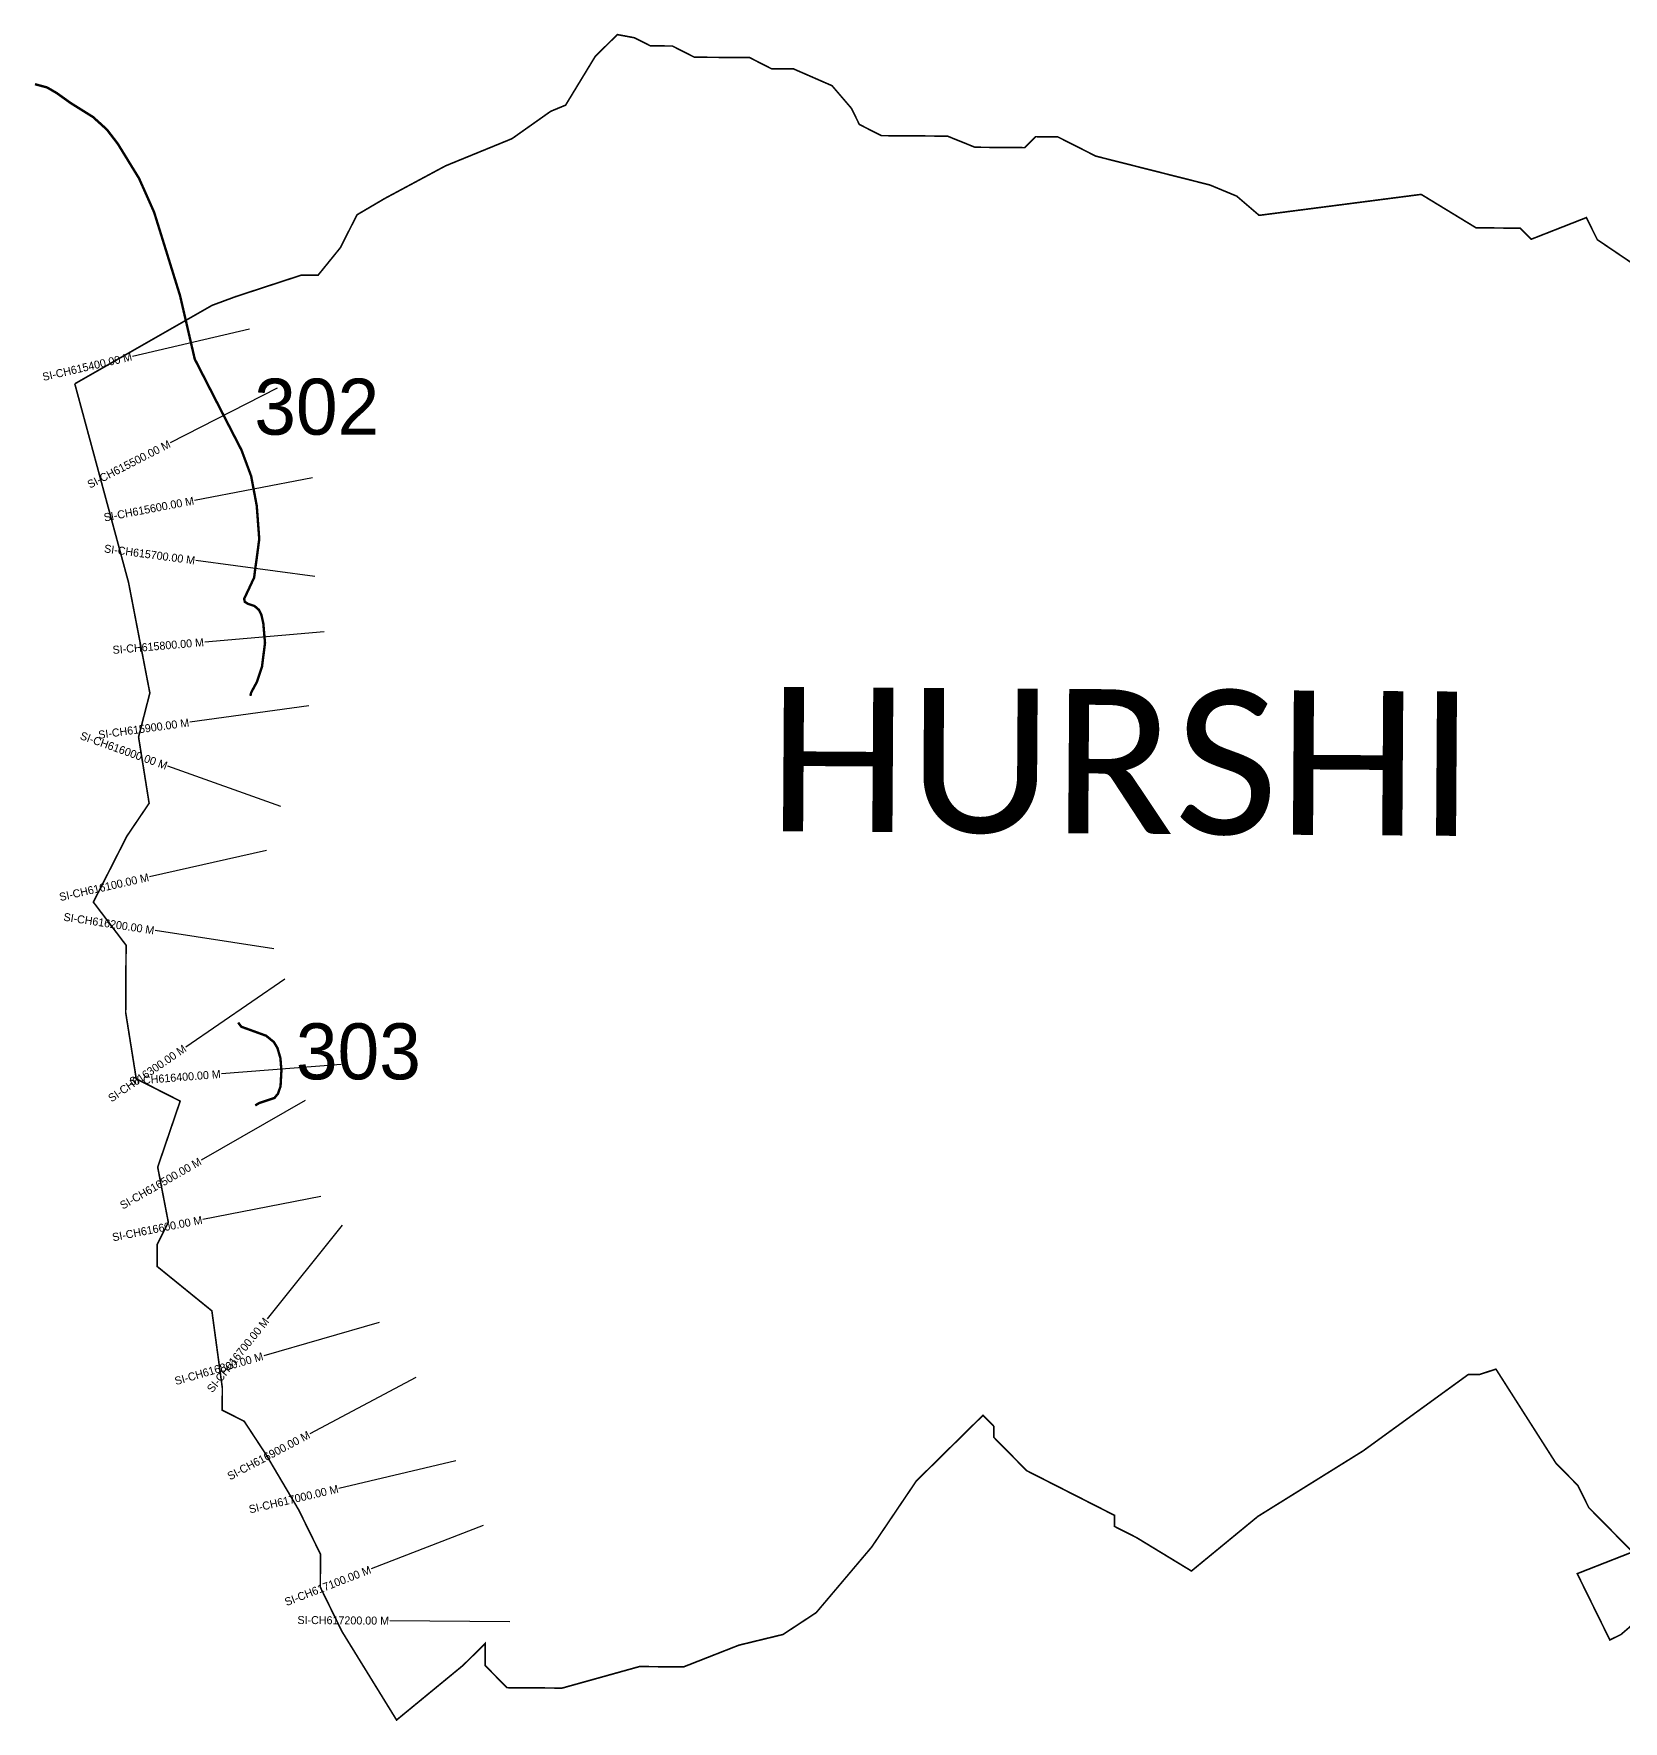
# Model space of a CAD drawing. Header units: metres. Extents: x 322783 to 326756, y 1820398 to 1822802.
# Drawn here: x 322783 to 324770, y 1820693 to 1822802 of the extents above; entities that cross this region are included whole.
import ezdxf
from ezdxf.enums import TextEntityAlignment as Align

# ---------------------------------------------------------------- set-up
doc = ezdxf.new("R2010")
doc.units = ezdxf.units.M
for name, color, linetype in [('CS', 134, 'Continuous'), ('CSMark', 6, 'Continuous'), ('NATURALLY PROTECTED', 3, 'Continuous'), ('VILLAGE NAME', 250, 'Continuous')]:
    doc.layers.add(name, color=color, linetype=linetype)

msp = doc.modelspace()

# ---------------------------------------------------------------- linework, layer by layer
at = {"color": 6, "const_width": 2}
for points in [[(322834.6, 1822364.3), (323006.1, 1822462.3), (323035.5, 1822473.2), (323118, 1822500.2), (323138.6, 1822500), (323166.4, 1822534.3), (323187.3, 1822575.5), (323222, 1822595.9), (323298, 1822636.7), (323380.9, 1822670.6), (323429.3, 1822704.8), (323447.9, 1822712.5), (323484.9, 1822773.3), (323512.6, 1822800.7), (323534, 1822796.7), (323553.9, 1822786.6), (323581.4, 1822786.4), (323608.9, 1822772.4), (323677.8, 1822772), (323705.2, 1822758), (323732.8, 1822757.8), (323780.9, 1822736.8), (323805.2, 1822708.4), (323815, 1822688.4), (323842.5, 1822674.4), (323925.1, 1822673.8), (323959.5, 1822659.9), (324021.5, 1822659.4), (324035.3, 1822673.1), (324062.9, 1822672.9), (324110.5, 1822648.8), (324252.9, 1822612.8), (324286.6, 1822598.8), (324314.6, 1822574.8), (324517.1, 1822601), (324585.7, 1822559.2), (324640.8, 1822558.8), (324654.5, 1822544.9), (324723.5, 1822572), (324737.2, 1822544.4), (324784.2, 1822512.6)], [(324822.2, 1820849.1), (324766.7, 1820801.3), (324752.9, 1820794.5), (324712.1, 1820877.4), (324781.2, 1820904.5), (324726.5, 1820960), (324712.9, 1820987.6), (324685.5, 1821015.4), (324610.5, 1821133), (324589.8, 1821126.2), (324576, 1821126.3), (324444.5, 1821030.8), (324313.1, 1820949), (324230, 1820880.7), (324161.3, 1820922.5), (324133.9, 1820936.4), (324134, 1820950.2), (324024.1, 1821006.1), (323983.1, 1821047.7), (323983.1, 1821061.5), (323969.5, 1821075.3), (323886.2, 1820993.2), (323830.6, 1820910.9), (323761.1, 1820828.7), (323719.6, 1820801.4), (323664.4, 1820788), (323595.4, 1820760.9), (323540.2, 1820761.3), (323443.6, 1820734.4), (323374.7, 1820734.9), (323347.4, 1820762.6), (323347.5, 1820790.2), (323319.8, 1820762.8), (323236.7, 1820694.5), (323168.5, 1820805.1), (323141.4, 1820860.5), (323141.6, 1820901.8), (323114.4, 1820957.1), (323073.6, 1821026.2), (323046.3, 1821067.8), (323018.8, 1821081.7), (323019, 1821109.3), (323005.9, 1821205.8), (322937.4, 1821261.4), (322937.6, 1821288.9), (322951.5, 1821316.4), (322938.2, 1821385.4), (322966.3, 1821467.9), (322911.4, 1821495.8), (322898.2, 1821578.6), (322898.7, 1821662.7), (322857.8, 1821716.6), (322899.7, 1821799), (322927.5, 1821840.1), (322914.3, 1821922.9), (322928.4, 1821977.9), (322901.8, 1822115.9), (322834.6, 1822364.3)]]:
    msp.add_lwpolyline(points, dxfattribs=at)
at = {"layer": 'CS'}
for p, q in [((323052.9, 1822432.4), (322906.7, 1822398.6)), ((323087.4, 1822359), (322953.9, 1822290.5)), ((323131.7, 1822246.6), (322984.4, 1822218.6)), ((323134.5, 1822123.5), (322985.8, 1822143.3)), ((323146.4, 1822054.4), (322996.9, 1822041.6)), ((323127, 1821961.7), (322978.4, 1821941.3)), ((323092, 1821835.9), (322950.7, 1821886.4)), ((323074.2, 1821781.1), (322927.9, 1821748.1)), ((323083.2, 1821658.3), (322934.9, 1821681)), ((323097, 1821620.1), (322973.2, 1821535.4)), ((323167.4, 1821513.8), (323017.9, 1821502)), ((323122.6, 1821468.6), (322992.4, 1821394)), ((323142, 1821348.9), (322994.8, 1821319.9)), ((323168.9, 1821312.9), (323075, 1821195.9)), ((323214.8, 1821191.2), (323070.7, 1821149.7)), ((323260.9, 1821122.4), (323128.3, 1821052.2)), ((323310.7, 1821018.3), (323164.7, 1820984)), ((323344.8, 1820937.6), (323205, 1820883.3)), ((323378.3, 1820817.3), (323228.3, 1820818.6))]:
    msp.add_line(p, q, dxfattribs=at)
at = {"layer": 'NATURALLY PROTECTED', "const_width": 3, "flags": 128}
for points in [[(322784.8, 1822738.7), (322799.8, 1822734.7), (322811.6, 1822727.9), (322829.5, 1822715.1), (322857.5, 1822697.6), (322874.7, 1822682), (322888.3, 1822664.3), (322914.9, 1822621), (322933.7, 1822578.8), (322948.4, 1822531.6), (322966.1, 1822474.6), (322984.5, 1822395.2), (323015.2, 1822335.3), (323042.9, 1822281.5), (323055, 1822248.9), (323062, 1822211.7), (323065.1, 1822170.4), (323062.9, 1822153.5), (323061.6, 1822143.7), (323060.3, 1822134.6), (323058.7, 1822122), (323055.6, 1822115.5), (323051.6, 1822106.9), (323048.5, 1822100.4), (323046.2, 1822095.6), (323047.1, 1822091.8), (323050.9, 1822089.4), (323059.2, 1822086.6), (323064.8, 1822081.7), (323067.9, 1822075.2), (323070.2, 1822064.8), (323072.3, 1822040.4), (323068.5, 1822010.6), (323062.1, 1821991.6), (323055, 1821978.5), (323054, 1821974.3)], [(323038.7, 1821566.1), (323042.8, 1821560.8), (323057.8, 1821555.4), (323073.7, 1821549.6), (323083.4, 1821541.7), (323087.9, 1821534.1), (323091.6, 1821521.5), (323092.8, 1821505.8), (323091.7, 1821486.4), (323088.5, 1821477.2), (323084.1, 1821471.8), (323073.2, 1821468.2), (323064.9, 1821465.4), (323060.1, 1821462.5)]]:
    msp.add_lwpolyline(points, dxfattribs=at)

# ---------------------------------------------------------------- texts
at = {"char_height": 70, "attachment_point": 1}
for s, insert in [('302', (323058.9, 1822370.7)), ('303', (323110.9, 1821565.1))]:
    msp.add_mtext_dynamic_manual_height_columns(s, width=95.172, gutter_width=1, heights=[0], dxfattribs=dict(at, insert=insert))
at = {"layer": 'CSMark'}
for s, rotation, p in [('SI-CH615400.00 M', 13.0005, (322905.8, 1822398.4)), ('SI-CH615500.00 M', 27.1824, (322953.1, 1822290)), ('SI-CH615600.00 M', 10.7315, (322983.4, 1822218.4)), ('SI-CH615700.00 M', 352.4006, (322984.9, 1822143.5)), ('SI-CH615800.00 M', 4.9178, (322995.9, 1822041.5)), ('SI-CH615900.00 M', 7.8215, (322977.4, 1821941.1)), ('SI-CH616000.00 M', 340.3348, (322949.8, 1821886.7)), ('SI-CH616100.00 M', 12.7316, (322927, 1821747.9)), ('SI-CH616200.00 M', 351.312, (322933.9, 1821681.1)), ('SI-CH616300.00 M', 34.3443, (322972.3, 1821534.9)), ('SI-CH616400.00 M', 4.5024, (323016.9, 1821501.9)), ('SI-CH616500.00 M', 29.8167, (322991.5, 1821393.5)), ('SI-CH616600.00 M', 11.1636, (322993.8, 1821319.7)), ('SI-CH616700.00 M', 51.2471, (323074.3, 1821195.2)), ('SI-CH616800.00 M', 16.0638, (323069.7, 1821149.4)), ('SI-CH616900.00 M', 27.8718, (323127.4, 1821051.8)), ('SI-CH617000.00 M', 13.2351, (323163.8, 1820983.7)), ('SI-CH617100.00 M', 21.2356, (323204.1, 1820882.9)), ('SI-CH617200.00 M', 359.525, (323227.3, 1820818.6))]:
    msp.add_text(s, height=10, rotation=rotation, dxfattribs=at).set_placement(p, align=Align.MIDDLE_RIGHT)
at = {"layer": 'VILLAGE NAME', "insert": (323701.6, 1821985.5), "char_height": 180.345, "attachment_point": 1, "rotation": 359.6139}
msp.add_mtext_dynamic_manual_height_columns('{\\fCalibri|b0|i0|c0|p34;HURSHI}', width=1779.605, gutter_width=901.7, heights=[0], dxfattribs=at)

doc.saveas('drawing.dxf')
